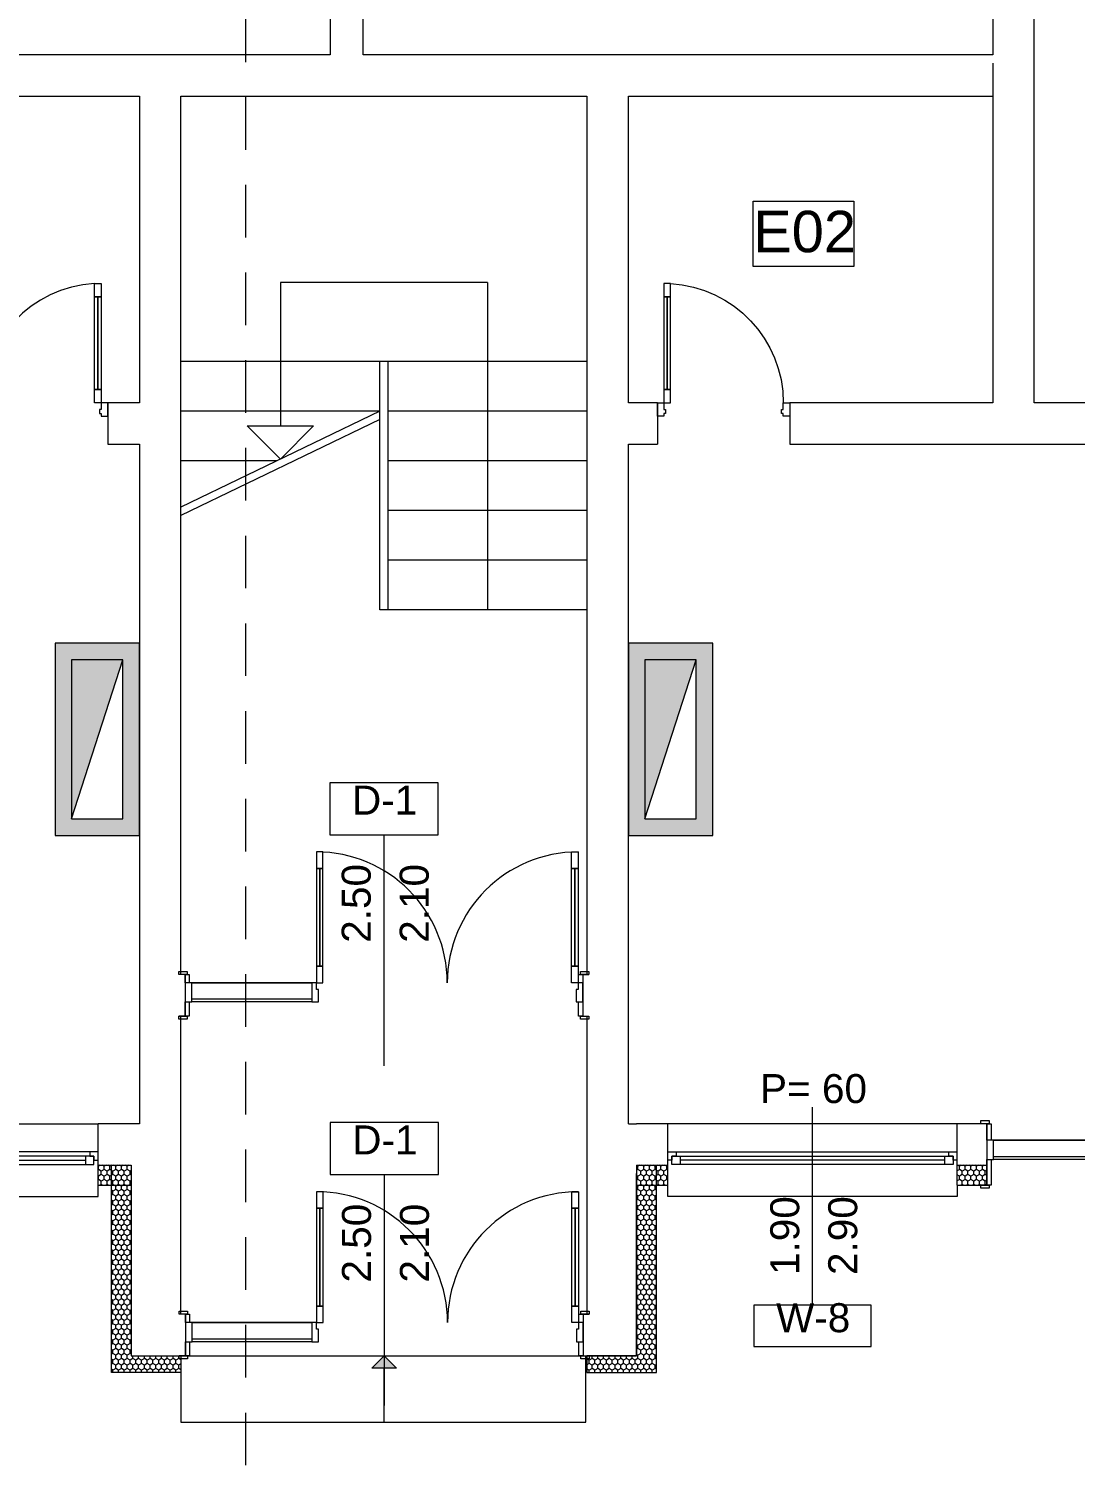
# Model space of a CAD drawing. Header units: feet. Extents: x 2796058 to 2855058, y -67651 to -26651.
# Drawn here: x 2809699 to 2816016, y -57269 to -48602 of the extents above; entities that cross this region are included whole.
import ezdxf
from ezdxf.enums import TextEntityAlignment as Align

# ---------------------------------------------------------------- set-up
doc = ezdxf.new("R2010")
doc.units = ezdxf.units.FT
doc.header["$MEASUREMENT"] = 0
doc.linetypes.add('Long Dashed', pattern=[529.166651, 317.499995, -211.666656])
doc.layers.add('0_muret e jashtme', color=7, linetype='Continuous')
doc.layers.add('Shell - Roof', color=7, linetype='Continuous')
for name, color, linetype, lineweight in [('0_muret e jashtme_Pen_No__1', 7, 'Continuous', 0), ('ARCHICAD Door Markers_Pen_No__60', 230, 'Continuous', 0), ('ARCHICAD Doors_Pen_No__1', 7, 'Continuous', 0), ('ARCHICAD Doors_Pen_No__60', 230, 'Continuous', 0), ('ARCHICAD Window Markers_Pen_No__20', 1, 'Continuous', 0), ('ARCHICAD Windows_Pen_No__20', 1, 'Continuous', 0), ('Shell - Roof_Pen_No__1', 7, 'Continuous', 0), ('Shell - Roof_Pen_No__20', 1, 'Continuous', 0), ('Shell - Roof_Pen_No__21', 7, 'Continuous', 0), ('Structural - Bearing_Pen_No__1', 7, 'Continuous', 0), ('Text blocks_Pen_No__2', 8, 'Continuous', 0)]:
    doc.layers.add(name, color=color, linetype=linetype, lineweight=lineweight)
doc.layers.add('0_muret e jashtme_Pen_No__14', color=7, linetype='Continuous', lineweight=0, true_color=0xbd8b17)
doc.styles.add('GENERATED_STYLE_1', font='arial.ttf')
pattern_1 = [(90, (2247653.822, -76424.967), (-34.6410162, 0), [20, -40]), (90, (2247636.502, -76394.967), (-34.6410162, 0), [20, -40]), (150, (2247653.822, -76404.967), (17.320508, 30), [20, -40]), (150, (2247619.18, -76404.967), (17.320508, 30), [20, -40]), (210, (2247653.822, -76424.967), (-17.320508, 30), [20, -40]), (210, (2247619.18, -76424.967), (-17.320508, 30), [20, -40])]

# ---------------------------------------------------------------- blocks, each defined once
blk = doc.blocks.new('Window 22_5')
at = {"layer": 'ARCHICAD Windows_Pen_No__20', "color": 1, "linetype": 'Continuous', "lineweight": 0}
for p, q in [((-908.6, 150), (-908.6, 220)), ((-908.6, 220), (908.6, 220)), ((908.6, 220), (908.6, 150)), ((-908.6, 150), (-908.6, 30)), ((908.6, 150), (908.6, 30)), ((-908.6, 30), (-908.6, 0)), ((-908.6, 0), (-883.6, 0)), ((-908.6, 0), (-908.6, -50)), ((-908.6, 0), (-908.6, -50)), ((-883.6, 25), (-833.6, 25)), ((-883.6, -25), (-883.6, 25)), ((-883.6, 0), (-883.6, -25)), ((-833.6, 25), (833.6, 25)), ((-833.6, 25), (-833.6, -25)), ((-833.6, 25), (833.6, 25)), ((-833.6, 0), (833.6, 0)), ((833.6, -25), (833.6, 25)), ((833.6, 25), (883.6, 25)), ((883.6, 25), (883.6, -25)), ((883.6, -25), (883.6, 0)), ((883.6, 0), (908.6, 0)), ((908.6, 30), (908.6, 0)), ((908.6, 0), (908.6, -50)), ((908.6, 0), (908.6, -50)), ((-858.6, -50), (-908.6, -50)), ((-908.6, -50), (-908.6, -220)), ((-883.6, -25), (-858.6, -25)), ((-833.6, -25), (-883.6, -25)), ((-858.6, -25), (-858.6, -50)), ((858.6, -50), (-858.6, -50)), ((833.6, -25), (-833.6, -25)), ((883.6, -25), (833.6, -25)), ((858.6, -50), (858.6, -25)), ((858.6, -25), (883.6, -25)), ((908.6, -50), (858.6, -50)), ((908.6, -50), (908.6, -220)), ((-908.6, -220), (908.6, -220))]:
    blk.add_line(p, q, dxfattribs=at)
blk = doc.blocks.new('Wall_3', base_point=(2804318.2, -55208.5))
at = {"layer": '0_muret e jashtme_Pen_No__14', "linetype": 'Continuous', "lineweight": 0, "true_color": 0xbd8b17}
h = blk.add_hatch(dxfattribs=at)
h.set_pattern_fill('STYROFOAM_SM_INSULATION', color=42, style=0, pattern_type=2)
h.set_pattern_definition(pattern_1)
h.paths.add_polyline_path([(2810318.2, -55458.5), (2810117.7, -55458.5), (2810117.7, -55578.5), (2810318.2, -55578.5)])
at = {"layer": '0_muret e jashtme_Pen_No__1', "color": 7, "linetype": 'Continuous', "lineweight": 0}
for p, q in [((2810117.7, -55378.5), (2810117.7, -55208.5)), ((2810117.7, -55428.5), (2810117.7, -55378.5)), ((2810117.7, -55458.5), (2810117.7, -55428.5)), ((2810117.7, -55458.5), (2810318.2, -55458.5)), ((2810117.7, -55578.5), (2810117.7, -55458.5)), ((2810318.2, -55458.5), (2810318.2, -55578.5))]:
    blk.add_line(p, q, dxfattribs=at)
at = {"layer": '0_muret e jashtme_Pen_No__1', "color": 7, "linetype": 'Continuous', "lineweight": 0, "flags": 128}
for points in [[(2810318.2, -55208.5), (2810117.7, -55208.5)], [(2810117.7, -55578.5), (2810318.2, -55578.5)]]:
    blk.add_lwpolyline(points, dxfattribs=at)
at = {"layer": 'ARCHICAD Windows_Pen_No__20', "color": 1, "linetype": 'Continuous', "lineweight": 0, "xscale": -1, "zscale": 1000, "rotation": 180}
blk.add_blockref('Window 22_5', (2809209.1, -55428.5), dxfattribs=at)
blk = doc.blocks.new('Window 22_7')
at = {"layer": 'ARCHICAD Windows_Pen_No__20', "color": 1, "linetype": 'Continuous', "lineweight": 0}
for p, q in [((-873.8, 150), (-873.8, 220)), ((-873.8, 220), (873.8, 220)), ((873.8, 220), (873.8, 150)), ((-873.8, 150), (-873.8, 30)), ((873.8, 150), (873.8, 30)), ((-873.8, 30), (-873.8, 0)), ((-873.8, 0), (-848.8, 0)), ((-873.8, 0), (-873.8, -50)), ((-873.8, 0), (-873.8, -50)), ((-848.8, 25), (-798.8, 25)), ((-848.8, -25), (-848.8, 25)), ((-848.8, 0), (-848.8, -25)), ((-798.8, 25), (798.8, 25)), ((-798.8, 25), (-798.8, -25)), ((-798.8, 25), (798.8, 25)), ((-798.8, 0), (798.8, 0)), ((798.8, -25), (798.8, 25)), ((798.8, 25), (848.8, 25)), ((848.8, 25), (848.8, -25)), ((848.8, -25), (848.8, 0)), ((848.8, 0), (873.8, 0)), ((873.8, 30), (873.8, 0)), ((873.8, 0), (873.8, -50)), ((873.8, 0), (873.8, -50)), ((-823.8, -50), (-873.8, -50)), ((-873.8, -50), (-873.8, -220)), ((-848.8, -25), (-823.8, -25)), ((-798.8, -25), (-848.8, -25)), ((-823.8, -25), (-823.8, -50)), ((823.8, -50), (-823.8, -50)), ((798.8, -25), (-798.8, -25)), ((848.8, -25), (798.8, -25)), ((823.8, -50), (823.8, -25)), ((823.8, -25), (848.8, -25)), ((873.8, -50), (823.8, -50)), ((873.8, -50), (873.8, -220)), ((-873.8, -220), (873.8, -220))]:
    blk.add_line(p, q, dxfattribs=at)
blk = doc.blocks.new('W Marker 22')
at = {"layer": 'ARCHICAD Window Markers_Pen_No__20', "color": 1, "linetype": 'Continuous', "lineweight": 0}
for p, q in [((0, -1095), (0, 100)), ((-354.4, -1095), (-354.4, -1345)), ((354.4, -1095), (-354.4, -1095)), ((354.4, -1345), (354.4, -1095)), ((-354.4, -1345), (354.4, -1345))]:
    blk.add_line(p, q, dxfattribs=at)
at = {"layer": 'ARCHICAD Window Markers_Pen_No__20', "color": 1, "lineweight": 0, "style": 'GENERATED_STYLE_1'}
for tag, rotation, p in [('AC_MarkerText_3', 90, (322.5, -912.9)), ('AC_MarkerText_4', 180, (316.8, 367.1)), ('A', 90, (-27.5, -912.9)), ('AC_MarkerText_1', 180, (220, -1012.5))]:
    blk.add_attdef(tag, text='', height=175, rotation=rotation, dxfattribs=at).set_placement(p, align=Align.BOTTOM_LEFT)
blk = doc.blocks.new('Door with Sidelight on Side 2 22')
at = {"layer": 'ARCHICAD Doors_Pen_No__60', "color": 230, "linetype": 'Continuous', "lineweight": 0}
for p, q in [((1132, 784), (1132, 884)), ((1132, 884), (1172, 884)), ((1172, 884), (1172, 784)), ((1132, 784), (1152, 784)), ((1132, 100), (1132, 784)), ((1172, 784), (1132, 784)), ((1152, 784), (1172, 784)), ((1152, 100), (1152, 784)), ((1152, 784), (1152, 100)), ((1152, 784), (1152, 100)), ((1172, 784), (1172, 100)), ((-1237, 100), (-1237, 119)), ((-1237, 119), (-1187, 119)), ((-1187, 100), (-1237, 100)), ((-1200, 100), (-1237, 100)), ((-1200, 100), (-1237, 100)), ((-1200, 0), (-1200, 100)), ((-1200, 100), (-1175, 100)), ((-1200, 100), (-1200, 0)), ((-1200, 100), (-1200, 0)), ((-1200, 100), (-1200, 0)), ((-1187, 119), (-1187, 100)), ((-1175, 100), (-1175, 0)), ((1152, 100), (1132, 100)), ((1132, 0), (1132, 100)), ((1132, 100), (1172, 100)), ((1172, 100), (1152, 100)), ((1172, 100), (1172, 0)), ((1175, 0), (1175, 100)), ((1175, 100), (1200, 100)), ((1187, 119), (1237, 119)), ((1187, 100), (1187, 119)), ((1237, 100), (1187, 100)), ((1200, 100), (1200, 0)), ((1200, 100), (1200, 0)), ((1200, 100), (1200, 0)), ((1200, 100), (1200, 0)), ((1200, 100), (1237, 100)), ((1200, 100), (1237, 100)), ((1237, 119), (1237, 100)), ((-1175, 0), (-1200, 0)), ((-1160, 0), (-1200, 0)), ((-1200, 0), (-1200, -115)), ((-1200, 0), (-1200, -115)), ((-1200, 0), (-1200, -115)), ((-1160, 0), (260, 0)), ((-1160, -115), (-1160, 0)), ((-1160, -115), (-1160, 0)), ((260, 0), (-1160, 0)), ((260, 0), (260, -115)), ((288, 0), (260, 0)), ((260, 0), (260, -115)), ((288, -40), (288, 0)), ((1172, 0), (1132, 0)), ((1200, 0), (1172, 0)), ((1172, 0), (1172, -40)), ((1200, 0), (1175, 0)), ((1200, -115), (1200, 0)), ((1200, 0), (1200, -115)), ((1200, 0), (1200, -115)), ((300, -40), (288, -40)), ((300, -115), (300, -40)), ((1172, -40), (1160, -40)), ((1160, -40), (1160, -115)), ((-1200, -270), (-1200, -115)), ((-1200, -115), (-1175, -115)), ((-1200, -115), (-1160, -115)), ((-1200, -115), (-1200, -150)), ((-1200, -115), (-1200, -150)), ((-1200, -150), (-1200, -270)), ((-1200, -150), (-1200, -270)), ((-1175, -115), (-1175, -270)), ((-1160, -97), (260, -97)), ((260, -115), (-1160, -115)), ((260, -115), (300, -115)), ((1160, -115), (1200, -115)), ((1175, -270), (1175, -115)), ((1175, -115), (1200, -115)), ((1200, -115), (1200, -270)), ((1200, -115), (1200, -150)), ((1200, -115), (1200, -150)), ((1200, -150), (1200, -270)), ((1200, -150), (1200, -270)), ((-1237, -289), (-1237, -270)), ((-1237, -270), (-1187, -270)), ((-1200, -270), (-1237, -270)), ((-1200, -270), (-1237, -270)), ((-1187, -289), (-1237, -289)), ((-1175, -270), (-1200, -270)), ((-1187, -270), (-1187, -289)), ((1200, -270), (1175, -270)), ((1187, -270), (1237, -270)), ((1187, -289), (1187, -270)), ((1237, -289), (1187, -289)), ((1200, -270), (1237, -270)), ((1200, -270), (1237, -270)), ((1237, -270), (1237, -289))]:
    blk.add_line(p, q, dxfattribs=at)
blk.add_arc((1172, 0), 884, 90, 180, dxfattribs=at)
blk = doc.blocks.new('Wall_17', base_point=(2813068.2, -55208.5))
at = {"layer": '0_muret e jashtme_Pen_No__14', "linetype": 'Continuous', "lineweight": 0, "true_color": 0xbd8b17}
h = blk.add_hatch(dxfattribs=at)
h.set_pattern_fill('STYROFOAM_SM_INSULATION', color=42, style=0, pattern_type=2)
h.set_pattern_definition(pattern_1)
h.paths.add_polyline_path([(2813555.9, -55458.5), (2813368.2, -55458.5), (2813368.2, -55578.5), (2813555.9, -55578.5)])
h = blk.add_hatch(dxfattribs=at)
h.set_pattern_fill('STYROFOAM_SM_INSULATION', color=42, style=0, pattern_type=2)
h.set_pattern_definition(pattern_1)
h.paths.add_polyline_path([(2815303.4, -55578.5), (2815482.6, -55578.5), (2815482.6, -55458.5), (2815303.4, -55458.5)])
at = {"layer": '0_muret e jashtme_Pen_No__1', "color": 7, "linetype": 'Continuous', "lineweight": 0}
for p, q in [((2813555.9, -55378.5), (2813555.9, -55208.5)), ((2815303.4, -55378.5), (2815303.4, -55208.5)), ((2815482.6, -55208.5), (2815445.6, -55208.5)), ((2815482.6, -55208.5), (2815482.6, -55308.5)), ((2815482.6, -55208.5), (2815482.6, -55308.5)), ((2813555.9, -55428.5), (2813555.9, -55378.5)), ((2815303.4, -55428.5), (2815303.4, -55378.5)), ((2815482.6, -55308.5), (2815482.6, -55423.5)), ((2813368.2, -55458.5), (2813368.2, -55578.5)), ((2813368.2, -55458.5), (2813555.9, -55458.5)), ((2813555.9, -55458.5), (2813555.9, -55428.5)), ((2813555.9, -55578.5), (2813555.9, -55458.5)), ((2815303.4, -55458.5), (2815303.4, -55428.5)), ((2815303.4, -55458.5), (2815482.6, -55458.5)), ((2815303.4, -55578.5), (2815303.4, -55458.5)), ((2815482.6, -55423.5), (2815482.6, -55458.5)), ((2815482.6, -55458.5), (2815482.6, -55578.5)), ((2815482.6, -55578.5), (2815445.6, -55578.5))]:
    blk.add_line(p, q, dxfattribs=at)
at = {"layer": '0_muret e jashtme_Pen_No__1', "color": 7, "linetype": 'Continuous', "lineweight": 0, "flags": 128}
for points in [[(2813555.9, -55208.5), (2813368.2, -55208.5)], [(2815482.6, -55208.5), (2815303.4, -55208.5)], [(2813368.2, -55578.5), (2813555.9, -55578.5)], [(2815303.4, -55578.5), (2815482.6, -55578.5)]]:
    blk.add_lwpolyline(points, dxfattribs=at)
at = {"layer": 'ARCHICAD Doors_Pen_No__60', "color": 230, "linetype": 'Continuous', "lineweight": 0, "zscale": 1000}
blk.add_blockref('Door with Sidelight on Side 2 22', (2816682.6, -55308.5), dxfattribs=at)
at = {"layer": 'ARCHICAD Window Markers_Pen_No__20', "color": 1, "lineweight": 0}
ref = blk.add_blockref('W Marker 22', (2814429.7, -55208.5), dxfattribs=at)
ref.add_attrib('AC_MarkerText_1', 'W-8', dxfattribs={"color": 1, "lineweight": 0, "height": 175, "style": 'GENERATED_STYLE_1'}).set_placement((2814209.7, -56518.9), align=Align.BOTTOM_LEFT)
ref.add_attrib('AC_MarkerText_2', '1.90', dxfattribs={"color": 1, "lineweight": 0, "height": 175, "rotation": 90, "style": 'GENERATED_STYLE_1'}).set_placement((2814402.2, -56121.4), align=Align.BOTTOM_LEFT)
ref.add_attrib('AC_MarkerText_3', '2.90', dxfattribs={"color": 1, "lineweight": 0, "height": 175, "rotation": 90, "style": 'GENERATED_STYLE_1'}).set_placement((2814752.2, -56121.4), align=Align.BOTTOM_LEFT)
ref.add_attrib('AC_MarkerText_4', 'P= 60', dxfattribs={"color": 1, "lineweight": 0, "height": 175, "style": 'GENERATED_STYLE_1'}).set_placement((2814112.9, -55136.4), align=Align.BOTTOM_LEFT)
at = {"layer": 'ARCHICAD Windows_Pen_No__20', "color": 1, "linetype": 'Continuous', "lineweight": 0, "zscale": 1000, "rotation": 180}
blk.add_blockref('Window 22_7', (2814429.7, -55428.5), dxfattribs=at)
blk = doc.blocks.new('Wall_25', base_point=(2815768.2, -45158.5))
at = {"layer": '0_muret e jashtme_Pen_No__1', "color": 7, "linetype": 'Continuous', "lineweight": 0, "flags": 128}
for points in [[(2815518.2, -45158.5), (2815518.2, -48758.5)], [(2815768.2, -50858.5), (2815768.2, -45158.5)], [(2815518.2, -49058.5), (2815518.2, -50858.5)]]:
    blk.add_lwpolyline(points, dxfattribs=at)
blk = doc.blocks.new('Storefront 22_5')
at = {"layer": 'ARCHICAD Doors_Pen_No__1', "color": 7, "linetype": 'Continuous', "lineweight": 0}
for p, q in [((320, 640), (320, 720)), ((320, 720), (360, 720)), ((360, 720), (360, 640)), ((320, 640), (340, 640)), ((320, 80), (320, 640)), ((360, 640), (320, 640)), ((340, 640), (360, 640)), ((340, 80), (340, 640)), ((340, 640), (340, 80)), ((340, 640), (340, 80)), ((360, 640), (360, 80)), ((-400, 0), (-400, -80)), ((-360, 0), (-400, 0)), ((-400, 0), (-400, -80)), ((-400, 0), (-400, -80)), ((-360, -40), (-360, 0)), ((340, 80), (320, 80)), ((320, 0), (320, 80)), ((320, 80), (360, 80)), ((360, 0), (320, 0)), ((360, 80), (340, 80)), ((360, 80), (360, 0)), ((360, 0), (360, -40)), ((400, 0), (360, 0)), ((400, -80), (400, 0)), ((400, 0), (400, -80)), ((400, 0), (400, -80)), ((-400, -80), (-360, -80)), ((-400, -80), (-400, -250)), ((-350, -40), (-360, -40)), ((-360, -80), (-360, -65.4)), ((-360, -65.4), (-350, -65.4)), ((-350, -65.4), (-350, -40)), ((360, -40), (350, -40)), ((350, -40), (350, -65.4)), ((350, -65.4), (360, -65.4)), ((360, -65.4), (360, -80)), ((360, -80), (400, -80)), ((400, -80), (400, -250))]:
    blk.add_line(p, q, dxfattribs=at)
blk.add_arc((360, 0), 720, 93.18474, 180, dxfattribs=at)
blk = doc.blocks.new('Wall_26', base_point=(2813068.2, -50858.5))
at = {"layer": '0_muret e jashtme_Pen_No__1', "color": 7, "linetype": 'Continuous', "lineweight": 0}
for p, q in [((2813493.4, -50858.5), (2813493.4, -50938.5)), ((2814293.4, -50858.5), (2814293.4, -50938.5)), ((2813493.4, -50938.5), (2813493.4, -51108.5)), ((2814293.4, -50938.5), (2814293.4, -51108.5))]:
    blk.add_line(p, q, dxfattribs=at)
at = {"layer": '0_muret e jashtme_Pen_No__1', "color": 7, "linetype": 'Continuous', "lineweight": 0, "flags": 128}
for points in [[(2813493.4, -50858.5), (2813318.2, -50858.5)], [(2815518.2, -50858.5), (2814293.4, -50858.5)], [(2819318.2, -50858.5), (2815768.2, -50858.5)], [(2813318.2, -51108.5), (2813493.4, -51108.5)], [(2814293.4, -51108.5), (2819318.2, -51108.5)]]:
    blk.add_lwpolyline(points, dxfattribs=at)
at = {"layer": 'ARCHICAD Doors_Pen_No__1', "color": 7, "linetype": 'Continuous', "lineweight": 0, "xscale": -1, "zscale": 1000}
blk.add_blockref('Storefront 22_5', (2813893.4, -50858.5), dxfattribs=at)
blk = doc.blocks.new('Storefront 22_3')
at = {"layer": 'ARCHICAD Doors_Pen_No__1', "color": 7, "linetype": 'Continuous', "lineweight": 0}
for p, q in [((370, 740), (370, 820)), ((370, 820), (410, 820)), ((410, 820), (410, 740)), ((370, 740), (390, 740)), ((370, 80), (370, 740)), ((410, 740), (370, 740)), ((390, 740), (410, 740)), ((390, 80), (390, 740)), ((390, 740), (390, 80)), ((390, 740), (390, 80)), ((410, 740), (410, 80)), ((-450, 0), (-450, -80)), ((-410, 0), (-450, 0)), ((-450, 0), (-450, -80)), ((-450, 0), (-450, -80)), ((-410, -40), (-410, 0)), ((390, 80), (370, 80)), ((370, 0), (370, 80)), ((370, 80), (410, 80)), ((410, 0), (370, 0)), ((410, 80), (390, 80)), ((410, 80), (410, 0)), ((410, 0), (410, -40)), ((450, 0), (410, 0)), ((450, -80), (450, 0)), ((450, 0), (450, -80)), ((450, 0), (450, -80)), ((-450, -80), (-410, -80)), ((-450, -80), (-450, -200)), ((-400, -40), (-410, -40)), ((-410, -80), (-410, -65.4)), ((-410, -65.4), (-400, -65.4)), ((-400, -65.4), (-400, -40)), ((410, -40), (400, -40)), ((400, -40), (400, -65.4)), ((400, -65.4), (410, -65.4)), ((410, -65.4), (410, -80)), ((410, -80), (450, -80)), ((450, -80), (450, -200))]:
    blk.add_line(p, q, dxfattribs=at)
blk.add_arc((410, 0), 820, 92.79603, 180, dxfattribs=at)
blk = doc.blocks.new('Wall_28', base_point=(2811518.2, -45158.5))
at = {"layer": '0_muret e jashtme_Pen_No__1', "color": 7, "linetype": 'Continuous', "lineweight": 0}
for p, q in [((2811638.2, -45302), (2811518.2, -45302)), ((2811718.2, -45302), (2811638.2, -45302)), ((2811638.2, -46202), (2811518.2, -46202)), ((2811718.2, -46202), (2811638.2, -46202))]:
    blk.add_line(p, q, dxfattribs=at)
at = {"layer": '0_muret e jashtme_Pen_No__1', "color": 7, "linetype": 'Continuous', "lineweight": 0, "flags": 128}
for points in [[(2811518.2, -45158.5), (2811518.2, -45302)], [(2811718.2, -45302), (2811718.2, -45158.5)], [(2811518.2, -46202), (2811518.2, -47108.5)], [(2811718.2, -48758.5), (2811718.2, -46202)], [(2811518.2, -47308.5), (2811518.2, -48758.5)]]:
    blk.add_lwpolyline(points, dxfattribs=at)
at = {"layer": 'ARCHICAD Doors_Pen_No__1', "color": 7, "linetype": 'Continuous', "lineweight": 0, "xscale": -1, "zscale": 1000, "rotation": 270}
blk.add_blockref('Storefront 22_3', (2811718.2, -45752), dxfattribs=at)
blk = doc.blocks.new('Wall_32', base_point=(2815768.2, -48808.5))
at = {"layer": '0_muret e jashtme_Pen_No__1', "color": 7, "linetype": 'Continuous', "lineweight": 0, "flags": 128}
blk.add_lwpolyline([(2815518.2, -48808.5), (2815518.2, -49058.5)], dxfattribs=at)
blk = doc.blocks.new('Wall_33', base_point=(2811518.2, -48758.5))
at = {"layer": '0_muret e jashtme_Pen_No__1', "color": 7, "linetype": 'Continuous', "lineweight": 0, "flags": 128}
for points in [[(2811518.2, -48758.5), (2808318.2, -48758.5)], [(2808318.2, -49008.5), (2810368.2, -49008.5)], [(2810618.2, -49008.5), (2811518.2, -49008.5)]]:
    blk.add_lwpolyline(points, dxfattribs=at)
blk = doc.blocks.new('Wall_34', base_point=(2815768.2, -48758.5))
at = {"layer": '0_muret e jashtme_Pen_No__1', "color": 7, "linetype": 'Continuous', "lineweight": 0, "flags": 128}
for points in [[(2815518.2, -48758.5), (2811718.2, -48758.5)], [(2811518.2, -49008.5), (2813068.2, -49008.5)], [(2813318.2, -49008.5), (2815518.2, -49008.5)]]:
    blk.add_lwpolyline(points, dxfattribs=at)
blk = doc.blocks.new('Double Door with Sidelight 22')
at = {"layer": 'ARCHICAD Doors_Pen_No__60', "color": 230, "linetype": 'Continuous', "lineweight": 0}
for p, q in [((-407.9, 790), (-407.9, 690)), ((-367.9, 790), (-407.9, 790)), ((-367.9, 690), (-367.9, 790)), ((1132, 690), (1132, 790)), ((1132, 790), (1172, 790)), ((1172, 790), (1172, 690)), ((-407.9, 690), (-407.9, 100)), ((-387.9, 690), (-407.9, 690)), ((-407.9, 690), (-367.9, 690)), ((-387.9, 100), (-387.9, 690)), ((-387.9, 690), (-387.9, 100)), ((-367.9, 690), (-387.9, 690)), ((-387.9, 690), (-387.9, 100)), ((-367.9, 100), (-367.9, 690)), ((1132, 690), (1152, 690)), ((1132, 100), (1132, 690)), ((1172, 690), (1132, 690)), ((1152, 690), (1172, 690)), ((1152, 100), (1152, 690)), ((1152, 690), (1152, 100)), ((1152, 690), (1152, 100)), ((1172, 690), (1172, 100)), ((-407.9, 100), (-387.9, 100)), ((-367.9, 100), (-407.9, 100)), ((-407.9, 100), (-407.9, 0)), ((-387.9, 100), (-367.9, 100)), ((-367.9, 0), (-367.9, 100)), ((1152, 100), (1132, 100)), ((1132, 0), (1132, 100)), ((1132, 100), (1172, 100)), ((1172, 100), (1152, 100)), ((1172, 100), (1172, 0)), ((-1237, 50), (-1237, 69)), ((-1237, 69), (-1187, 69)), ((-1187, 50), (-1237, 50)), ((-1200, 50), (-1237, 50)), ((-1200, 50), (-1237, 50)), ((-1200, 0), (-1200, 50)), ((-1200, 50), (-1175, 50)), ((-1200, 50), (-1200, 0)), ((-1200, 50), (-1200, 0)), ((-1200, 50), (-1200, 0)), ((-1175, 0), (-1200, 0)), ((-1160, 0), (-1200, 0)), ((-1200, 0), (-1200, -115)), ((-1200, 0), (-1200, -115)), ((-1200, 0), (-1200, -115)), ((-1187, 69), (-1187, 50)), ((-1175, 50), (-1175, 0)), ((-1160, 0), (-435.9, 0)), ((-1160, -115), (-1160, 0)), ((-1160, -115), (-1160, 0)), ((-435.9, 0), (-1160, 0)), ((-435.9, 0), (-435.9, -115)), ((-407.9, 0), (-435.9, 0)), ((-435.9, 0), (-435.9, -115)), ((-407.9, -40), (-407.9, 0)), ((-407.9, 0), (-367.9, 0)), ((1172, 0), (1132, 0)), ((1200, 0), (1172, 0)), ((1172, 0), (1172, -40)), ((1175, 0), (1175, 50)), ((1175, 50), (1200, 50)), ((1200, 0), (1175, 0)), ((1187, 69), (1237, 69)), ((1187, 50), (1187, 69)), ((1237, 50), (1187, 50)), ((1200, 50), (1200, 0)), ((1200, 50), (1200, 0)), ((1200, 50), (1200, 0)), ((1200, 50), (1200, 0)), ((1200, 50), (1237, 50)), ((1200, 50), (1237, 50)), ((1200, -115), (1200, 0)), ((1200, 0), (1200, -115)), ((1200, 0), (1200, -115)), ((1237, 69), (1237, 50)), ((-395.9, -40), (-407.9, -40)), ((-395.9, -115), (-395.9, -40)), ((1172, -40), (1160, -40)), ((1160, -40), (1160, -115)), ((-1200, -200), (-1200, -115)), ((-1200, -115), (-1175, -115)), ((-1200, -115), (-1160, -115)), ((-1200, -115), (-1200, -200)), ((-1200, -115), (-1200, -200)), ((-1175, -115), (-1175, -200)), ((-1160, -97), (-435.9, -97)), ((-435.9, -115), (-1160, -115)), ((-435.9, -115), (-395.9, -115)), ((1160, -115), (1200, -115)), ((1175, -200), (1175, -115)), ((1175, -115), (1200, -115)), ((1200, -115), (1200, -200)), ((1200, -115), (1200, -200)), ((1200, -115), (1200, -200)), ((-1237, -219), (-1237, -200)), ((-1237, -200), (-1187, -200)), ((-1200, -200), (-1237, -200)), ((-1200, -200), (-1237, -200)), ((-1187, -219), (-1237, -219)), ((-1175, -200), (-1200, -200)), ((-1187, -200), (-1187, -219)), ((1200, -200), (1175, -200)), ((1187, -200), (1237, -200)), ((1187, -219), (1187, -200)), ((1237, -219), (1187, -219)), ((1200, -200), (1237, -200)), ((1200, -200), (1237, -200)), ((1237, -200), (1237, -219))]:
    blk.add_line(p, q, dxfattribs=at)
for centre, start, end in [((-407.9, 0), 0, 90), ((1172, 0), 90, 180)]:
    blk.add_arc(centre, 790, start, end, dxfattribs=at)
blk = doc.blocks.new('D Marker 22_2')
at = {"layer": 'ARCHICAD Door Markers_Pen_No__60', "color": 230, "linetype": 'Continuous', "lineweight": 0}
for p, q in [((0, -1092.9), (0, 300)), ((-327.2, -1092.9), (-327.2, -1407.1)), ((327.2, -1092.9), (-327.2, -1092.9)), ((327.2, -1407.1), (327.2, -1092.9)), ((-327.2, -1407.1), (327.2, -1407.1))]:
    blk.add_line(p, q, dxfattribs=at)
at = {"layer": 'ARCHICAD Door Markers_Pen_No__60', "color": 230, "lineweight": 0, "style": 'GENERATED_STYLE_1'}
for tag, rotation, p in [('AC_MarkerText_3', 270, (-322.5, -327.3)), ('AC_MarkerText_2', 270, (27.5, -327.3)), ('AC_MarkerText_1', 180, (192.8, -1042.5))]:
    blk.add_attdef(tag, text='', height=175, rotation=rotation, dxfattribs=at).set_placement(p, align=Align.BOTTOM_LEFT)
blk = doc.blocks.new('Wall_35', base_point=(2813368.2, -56358.5))
at = {"layer": '0_muret e jashtme_Pen_No__1', "color": 7, "linetype": 'Continuous', "lineweight": 0}
for p, q in [((2810644.8, -56358.5), (2810607.8, -56358.5)), ((2810644.8, -56358.5), (2810644.8, -56408.5)), ((2810644.8, -56358.5), (2810644.8, -56408.5)), ((2810644.8, -56408.5), (2810644.8, -56523.5)), ((2813044.8, -56358.5), (2813081.8, -56358.5)), ((2813044.8, -56358.5), (2813044.8, -56408.5)), ((2813044.8, -56358.5), (2813044.8, -56408.5)), ((2813044.8, -56408.5), (2813044.8, -56523.5)), ((2810644.8, -56523.5), (2810644.8, -56608.5)), ((2813044.8, -56523.5), (2813044.8, -56608.5)), ((2810644.8, -56608.5), (2810607.8, -56608.5)), ((2813044.8, -56608.5), (2813081.8, -56608.5))]:
    blk.add_line(p, q, dxfattribs=at)
at = {"layer": '0_muret e jashtme_Pen_No__1', "color": 7, "linetype": 'Continuous', "lineweight": 0, "flags": 128}
for points in [[(2810644.8, -56358.5), (2810618.2, -56358.5)], [(2813068.2, -56358.5), (2813044.8, -56358.5)], [(2810618.2, -56608.5), (2810644.8, -56608.5)], [(2813044.8, -56608.5), (2813068.2, -56608.5)]]:
    blk.add_lwpolyline(points, dxfattribs=at)
at = {"layer": 'ARCHICAD Door Markers_Pen_No__60', "color": 230, "lineweight": 0}
ref = blk.add_blockref('D Marker 22_2', (2811844.8, -56608.5), dxfattribs=dict(at, rotation=180))
ref.add_attrib('AC_MarkerText_1', 'D-1', dxfattribs={"color": 230, "lineweight": 0, "height": 175, "rotation": 360, "style": 'GENERATED_STYLE_1'}).set_placement((2811652, -55446), align=Align.BOTTOM_LEFT)
ref.add_attrib('AC_MarkerText_2', '2.50', dxfattribs={"color": 230, "lineweight": 0, "height": 175, "rotation": 90, "style": 'GENERATED_STYLE_1'}).set_placement((2811817.3, -56167), align=Align.BOTTOM_LEFT)
ref.add_attrib('AC_MarkerText_3', '2.10', dxfattribs={"color": 230, "lineweight": 0, "height": 175, "rotation": 90, "style": 'GENERATED_STYLE_1'}).set_placement((2812167.3, -56167), align=Align.BOTTOM_LEFT)
at = {"layer": 'ARCHICAD Doors_Pen_No__60', "color": 230, "linetype": 'Continuous', "lineweight": 0, "zscale": 1000}
blk.add_blockref('Double Door with Sidelight 22', (2811844.8, -56408.5), dxfattribs=at)
blk = doc.blocks.new('D Marker 22_3')
at = {"layer": 'ARCHICAD Door Markers_Pen_No__60', "color": 230, "linetype": 'Continuous', "lineweight": 0}
for p, q in [((327.2, 1157.1), (-327.2, 1157.1)), ((-327.2, 1157.1), (-327.2, 842.9)), ((327.2, 842.9), (327.2, 1157.1)), ((-327.2, 842.9), (327.2, 842.9)), ((0, 842.9), (0, -550))]:
    blk.add_line(p, q, dxfattribs=at)
at = {"layer": 'ARCHICAD Door Markers_Pen_No__60', "color": 230, "lineweight": 0, "style": 'GENERATED_STYLE_1'}
for tag, p in [('AC_MarkerText_2', (-27.5, 191.5)), ('AC_MarkerText_3', (322.5, 191.5))]:
    blk.add_attdef(tag, text='', height=175, rotation=90, dxfattribs=at).set_placement(p, align=Align.BOTTOM_LEFT)
blk.add_attdef('AC_MarkerText_1', text='', height=175, dxfattribs=at).set_placement((-192.8, 912.5), align=Align.BOTTOM_LEFT)
blk = doc.blocks.new('Wall_36', base_point=(2810618.2, -54558.5))
at = {"layer": '0_muret e jashtme_Pen_No__1', "color": 7, "linetype": 'Continuous', "lineweight": 0}
for p, q in [((2810643.2, -54308.5), (2810606.2, -54308.5)), ((2810643.2, -54308.5), (2810643.2, -54358.5)), ((2810643.2, -54308.5), (2810643.2, -54358.5)), ((2813043.2, -54308.5), (2813080.2, -54308.5)), ((2813043.2, -54308.5), (2813043.2, -54358.5)), ((2813043.2, -54308.5), (2813043.2, -54358.5)), ((2810643.2, -54358.5), (2810643.2, -54473.5)), ((2813043.2, -54358.5), (2813043.2, -54473.5)), ((2810643.2, -54473.5), (2810643.2, -54558.5)), ((2813043.2, -54473.5), (2813043.2, -54558.5)), ((2810643.2, -54558.5), (2810606.2, -54558.5)), ((2813043.2, -54558.5), (2813080.2, -54558.5))]:
    blk.add_line(p, q, dxfattribs=at)
at = {"layer": '0_muret e jashtme_Pen_No__1', "color": 7, "linetype": 'Continuous', "lineweight": 0, "flags": 128}
for points in [[(2810643.2, -54308.5), (2810618.2, -54308.5)], [(2813068.2, -54308.5), (2813043.2, -54308.5)], [(2810618.2, -54558.5), (2810643.2, -54558.5)], [(2813043.2, -54558.5), (2813068.2, -54558.5)]]:
    blk.add_lwpolyline(points, dxfattribs=at)
at = {"layer": 'ARCHICAD Door Markers_Pen_No__60', "color": 230, "lineweight": 0}
blk.add_blockref('D Marker 22_3', (2811843.2, -54308.5), dxfattribs=at).add_auto_attribs({'AC_MarkerText_1': 'D-1', 'AC_MarkerText_2': '2.50', 'AC_MarkerText_3': '2.10'})
at = {"layer": 'ARCHICAD Doors_Pen_No__60', "color": 230, "linetype": 'Continuous', "lineweight": 0, "zscale": 1000}
blk.add_blockref('Double Door with Sidelight 22', (2811843.2, -54358.5), dxfattribs=at)
blk = doc.blocks.new('Wall_37', base_point=(2813068.2, -55208.5))
at = {"layer": '0_muret e jashtme_Pen_No__1', "color": 7, "linetype": 'Continuous', "lineweight": 0, "flags": 128}
for points in [[(2813068.2, -49008.5), (2813068.2, -54308.5)], [(2813318.2, -50858.5), (2813318.2, -49008.5)], [(2813318.2, -55208.5), (2813318.2, -51108.5)], [(2813068.2, -54558.5), (2813068.2, -55208.5)]]:
    blk.add_lwpolyline(points, dxfattribs=at)
blk = doc.blocks.new('Wall_38', base_point=(2810618.2, -55208.5))
at = {"layer": '0_muret e jashtme_Pen_No__1', "color": 7, "linetype": 'Continuous', "lineweight": 0, "flags": 128}
for points in [[(2810368.2, -49008.5), (2810368.2, -50858.5)], [(2810618.2, -54308.5), (2810618.2, -49008.5)], [(2810368.2, -51108.5), (2810368.2, -55208.5)], [(2810618.2, -55208.5), (2810618.2, -54558.5)]]:
    blk.add_lwpolyline(points, dxfattribs=at)
blk = doc.blocks.new('Wall_39', base_point=(2810618.2, -55208.5))
at = {"layer": '0_muret e jashtme_Pen_No__1', "color": 7, "linetype": 'Continuous', "lineweight": 0}
blk.add_line((2810318.2, -55458.5), (2810318.2, -55578.5), dxfattribs=at)
at = {"layer": '0_muret e jashtme_Pen_No__1', "color": 7, "linetype": 'Continuous', "lineweight": 0, "flags": 128}
for points in [[(2810368.2, -55208.5), (2810318.2, -55208.5)], [(2810618.2, -56358.5), (2810618.2, -55208.5)], [(2810318.2, -55578.5), (2810318.2, -56608.5)], [(2810318.2, -56608.5), (2810618.2, -56608.5)]]:
    blk.add_lwpolyline(points, dxfattribs=at)
blk = doc.blocks.new('Wall_40', base_point=(2813068.2, -55208.5))
at = {"layer": '0_muret e jashtme_Pen_No__1', "color": 7, "linetype": 'Continuous', "lineweight": 0}
blk.add_line((2813368.2, -55458.5), (2813368.2, -55578.5), dxfattribs=at)
at = {"layer": '0_muret e jashtme_Pen_No__1', "color": 7, "linetype": 'Continuous', "lineweight": 0, "flags": 128}
for points in [[(2813068.2, -55208.5), (2813068.2, -56358.5)], [(2813318.2, -55208.5), (2813368.2, -55208.5)], [(2813368.2, -56358.5), (2813368.2, -55578.5)], [(2813368.2, -56608.5), (2813068.2, -56608.5)]]:
    blk.add_lwpolyline(points, dxfattribs=at)
blk = doc.blocks.new('Wall_41', base_point=(2810618.2, -50858.5))
at = {"layer": '0_muret e jashtme_Pen_No__1', "color": 7, "linetype": 'Continuous', "lineweight": 0}
for p, q in [((2809376.3, -50858.5), (2809376.3, -50938.5)), ((2810176.3, -50858.5), (2810176.3, -50938.5)), ((2809376.3, -50938.5), (2809376.3, -51108.5)), ((2810176.3, -50938.5), (2810176.3, -51108.5))]:
    blk.add_line(p, q, dxfattribs=at)
at = {"layer": '0_muret e jashtme_Pen_No__1', "color": 7, "linetype": 'Continuous', "lineweight": 0, "flags": 128}
for points in [[(2808118.2, -50858.5), (2804318.2, -50858.5)], [(2809376.3, -50858.5), (2808318.2, -50858.5)], [(2810368.2, -50858.5), (2810176.3, -50858.5)], [(2804318.2, -51108.5), (2809376.3, -51108.5)], [(2810176.3, -51108.5), (2810368.2, -51108.5)]]:
    blk.add_lwpolyline(points, dxfattribs=at)
at = {"layer": 'ARCHICAD Doors_Pen_No__1', "color": 7, "linetype": 'Continuous', "lineweight": 0, "zscale": 1000}
blk.add_blockref('Storefront 22_5', (2809776.3, -50858.5), dxfattribs=at)
blk = doc.blocks.new('Line_2', base_point=(2811218.2, -50132.5))
at = {"layer": 'Shell - Roof_Pen_No__1', "color": 7, "linetype": 'Continuous', "lineweight": 0}
for p, q in [((2811218.2, -50132.5), (2811218.2, -50998.5)), ((2811218.2, -51198.5), (2811018.2, -50998.5)), ((2811018.2, -50998.5), (2811418.2, -50998.5)), ((2811218.2, -51198.5), (2811418.2, -50998.5))]:
    blk.add_line(p, q, dxfattribs=at)
blk = doc.blocks.new('Line_9', base_point=(2811844.8, -57008.5))
at = {"layer": 'Shell - Roof', "linetype": 'Continuous', "lineweight": 0, "true_color": 0x000000}
blk.add_hatch(color=18, dxfattribs=at).paths.add_polyline_path([(2811844.8, -56608.5), (2811769.8, -56683.5), (2811919.8, -56683.5)])
at = {"layer": 'Shell - Roof_Pen_No__1', "color": 7, "linetype": 'Continuous', "lineweight": 0}
for p, q in [((2811844.8, -56608.5), (2811769.8, -56683.5)), ((2811919.8, -56683.5), (2811769.8, -56683.5)), ((2811844.8, -56608.5), (2811919.8, -56683.5)), ((2811844.8, -57008.5), (2811844.8, -56683.5))]:
    blk.add_line(p, q, dxfattribs=at)

msp = doc.modelspace()

# ---------------------------------------------------------------- hatches: boundary and pattern name
at = {"layer": '0_muret e jashtme_Pen_No__14', "linetype": 'Continuous', "lineweight": 0, "true_color": 0xbd8b17}
h = msp.add_hatch(dxfattribs=at)
h.set_pattern_fill('STYROFOAM_SM_INSULATION', color=42, style=0, pattern_type=2)
h.set_pattern_definition(pattern_1)
h.paths.add_polyline_path([(2810290.834, -55458.549), (2810318.173, -55458.549), (2810318.173, -56608.549), (2810618.173, -56608.549), (2810618.173, -56709.03), (2810198.173, -56709.03), (2810198.173, -55458.549)])
h = msp.add_hatch(dxfattribs=at)
h.set_pattern_fill('STYROFOAM_SM_INSULATION', color=42, style=0, pattern_type=2)
h.set_pattern_definition(pattern_1)
h.paths.add_polyline_path([(2813368.173, -56608.549), (2813068.173, -56608.549), (2813068.173, -56709.03), (2813488.173, -56709.03), (2813488.173, -55461.452), (2813391.951, -55461.452), (2813368.173, -55461.452)])
at = {"layer": 'Structural - Bearing_Pen_No__1', "linetype": 'Continuous', "lineweight": 0}
h = msp.add_hatch(color=9, dxfattribs=at)
h.paths.add_polyline_path([(2810368.173, -52308.549), (2809858.173, -52308.549), (2809858.173, -53468.549), (2810368.173, -53468.549)])
h.paths.add_polyline_path([(2809958.173, -53368.549), (2810268.173, -53368.549), (2810268.173, -52408.549), (2809958.173, -52408.549)], flags=0)
h = msp.add_hatch(color=9, dxfattribs=at)
h.paths.add_polyline_path([(2813828.173, -52308.549), (2813318.173, -52308.549), (2813318.173, -53468.549), (2813828.173, -53468.549)])
h.paths.add_polyline_path([(2813418.173, -53368.549), (2813728.173, -53368.549), (2813728.173, -52408.549), (2813418.173, -52408.549)], flags=0)
for points in [[(2809958.173, -53368.549), (2810268.173, -52408.549), (2809958.173, -52408.549)], [(2813418.173, -53368.549), (2813728.173, -52408.549), (2813418.173, -52408.549)]]:
    msp.add_hatch(color=8, dxfattribs=at).paths.add_polyline_path(points)

# ---------------------------------------------------------------- linework, layer by layer
at = {"layer": '0_muret e jashtme_Pen_No__1', "color": 7, "linetype": 'Continuous', "lineweight": 0, "flags": 128}
for points in [[(2810290.834, -55458.549), (2810318.173, -55458.549), (2810318.173, -56608.549), (2810618.173, -56608.549), (2810618.173, -56709.03), (2810198.173, -56709.03), (2810198.173, -55458.549)], [(2813368.173, -56608.549), (2813068.173, -56608.549), (2813068.173, -56709.03), (2813488.173, -56709.03), (2813488.173, -55461.452), (2813391.951, -55461.452), (2813368.173, -55461.452)]]:
    msp.add_lwpolyline(points, close=True, dxfattribs=at)
at = {"layer": 'Shell - Roof_Pen_No__1', "color": 7, "linetype": 'Continuous', "lineweight": 0}
for p, q in [((2812468.173, -50132.485), (2811218.173, -50132.485)), ((2812468.173, -50132.485), (2812468.173, -52108.549)), ((2819318.173, -50858.549), (2815768.173, -50858.549)), ((2811818.173, -50908.549), (2810618.173, -51488.549)), ((2811818.173, -50958.549), (2810618.173, -51538.549)), ((2810368.173, -52308.549), (2809858.173, -52308.549)), ((2809858.173, -52308.549), (2809858.173, -53468.549)), ((2810368.173, -53468.549), (2810368.173, -52308.549)), ((2813828.173, -52308.549), (2813318.173, -52308.549)), ((2813318.173, -52308.549), (2813318.173, -53468.549)), ((2813828.173, -53468.549), (2813828.173, -52308.549)), ((2809858.173, -53468.549), (2810368.173, -53468.549)), ((2813318.173, -53468.549), (2813828.173, -53468.549))]:
    msp.add_line(p, q, dxfattribs=at)
at = {"layer": 'Shell - Roof_Pen_No__20', "color": 1, "linetype": 'Long Dashed', "lineweight": 0}
msp.add_line((2811008.21, -39489.514), (2811008.21, -59108.963), dxfattribs=at)
at = {"layer": 'Shell - Roof_Pen_No__21', "color": 7, "linetype": 'Continuous', "lineweight": 0}
for p, q in [((2813068.173, -50608.549), (2810618.173, -50608.549)), ((2811818.173, -52108.549), (2811818.173, -50608.549)), ((2811868.173, -52108.549), (2811868.173, -50608.549)), ((2811818.173, -50908.549), (2810618.173, -50908.549)), ((2813068.173, -50908.549), (2811868.173, -50908.549)), ((2811197.483, -51208.549), (2810618.173, -51208.549)), ((2813068.173, -51208.549), (2811868.173, -51208.549)), ((2813068.173, -51508.549), (2811868.173, -51508.549)), ((2813068.173, -51808.549), (2811868.173, -51808.549)), ((2813068.173, -52108.549), (2811818.173, -52108.549)), ((2810318.173, -55508.549), (2810318.173, -56608.549)), ((2813368.173, -56608.549), (2813368.173, -55508.549)), ((2810318.173, -56608.549), (2813368.173, -56608.549)), ((2810618.173, -56608.549), (2810618.173, -57008.549)), ((2813060.607, -57008.549), (2813060.607, -56608.549)), ((2810618.173, -57008.549), (2813060.607, -57008.549))]:
    msp.add_line(p, q, dxfattribs=at)
at = {"layer": 'Structural - Bearing_Pen_No__1', "color": 7, "linetype": 'Continuous', "lineweight": 0, "flags": 128}
for points in [[(2810368.173, -52308.549), (2809858.173, -52308.549), (2809858.173, -53468.549), (2810368.173, -53468.549)], [(2813828.173, -52308.549), (2813318.173, -52308.549), (2813318.173, -53468.549), (2813828.173, -53468.549)], [(2809958.173, -53368.549), (2810268.173, -53368.549), (2810268.173, -52408.549), (2809958.173, -52408.549)], [(2809958.173, -53368.549), (2810268.173, -52408.549), (2809958.173, -52408.549)], [(2813418.173, -53368.549), (2813728.173, -53368.549), (2813728.173, -52408.549), (2813418.173, -52408.549)], [(2813418.173, -53368.549), (2813728.173, -52408.549), (2813418.173, -52408.549)]]:
    msp.add_lwpolyline(points, close=True, dxfattribs=at)
at = {"layer": 'Text blocks_Pen_No__2', "color": 8, "linetype": 'Continuous', "lineweight": 0, "flags": 128}
msp.add_lwpolyline([(2814071.136, -49643.023), (2814679.137, -49643.023), (2814679.137, -50035.883), (2814071.136, -50035.883)], close=True, dxfattribs=at)

# ---------------------------------------------------------------- block references
at = {"layer": '0_muret e jashtme', "color": 7, "lineweight": 0}
for name, p in [('Wall_28', (2811518.173, -45158.549)), ('Wall_25', (2815768.173, -45158.549)), ('Wall_33', (2811518.173, -48758.549)), ('Wall_34', (2815768.173, -48758.549)), ('Wall_32', (2815768.173, -48808.549)), ('Wall_38', (2810618.173, -55208.549)), ('Wall_37', (2813068.173, -55208.549)), ('Wall_41', (2810618.173, -50858.549)), ('Wall_26', (2813068.173, -50858.549)), ('Wall_36', (2810618.173, -54558.549)), ('Wall_3', (2804318.173, -55208.549)), ('Wall_17', (2813068.173, -55208.549)), ('Wall_39', (2810618.173, -55208.549)), ('Wall_35', (2813368.173, -56358.549)), ('Wall_40', (2813068.173, -55208.549))]:
    msp.add_blockref(name, p, dxfattribs=at)
at = {"layer": 'Shell - Roof', "color": 7, "linetype": 'Continuous', "lineweight": 0}
for name, p in [('Line_2', (2811218.173, -50132.485)), ('Line_9', (2811844.757, -57008.549))]:
    msp.add_blockref(name, p, dxfattribs=at)

# ---------------------------------------------------------------- texts
at = {"layer": 'Text blocks_Pen_No__2', "color": 8, "linetype": 'Continuous', "lineweight": 0, "insert": (2814071.136, -49700.166), "char_height": 250, "attachment_point": 1, "style": 'GENERATED_STYLE_1'}
msp.add_mtext('\\A1;E02', dxfattribs=at)

doc.saveas('drawing.dxf')
